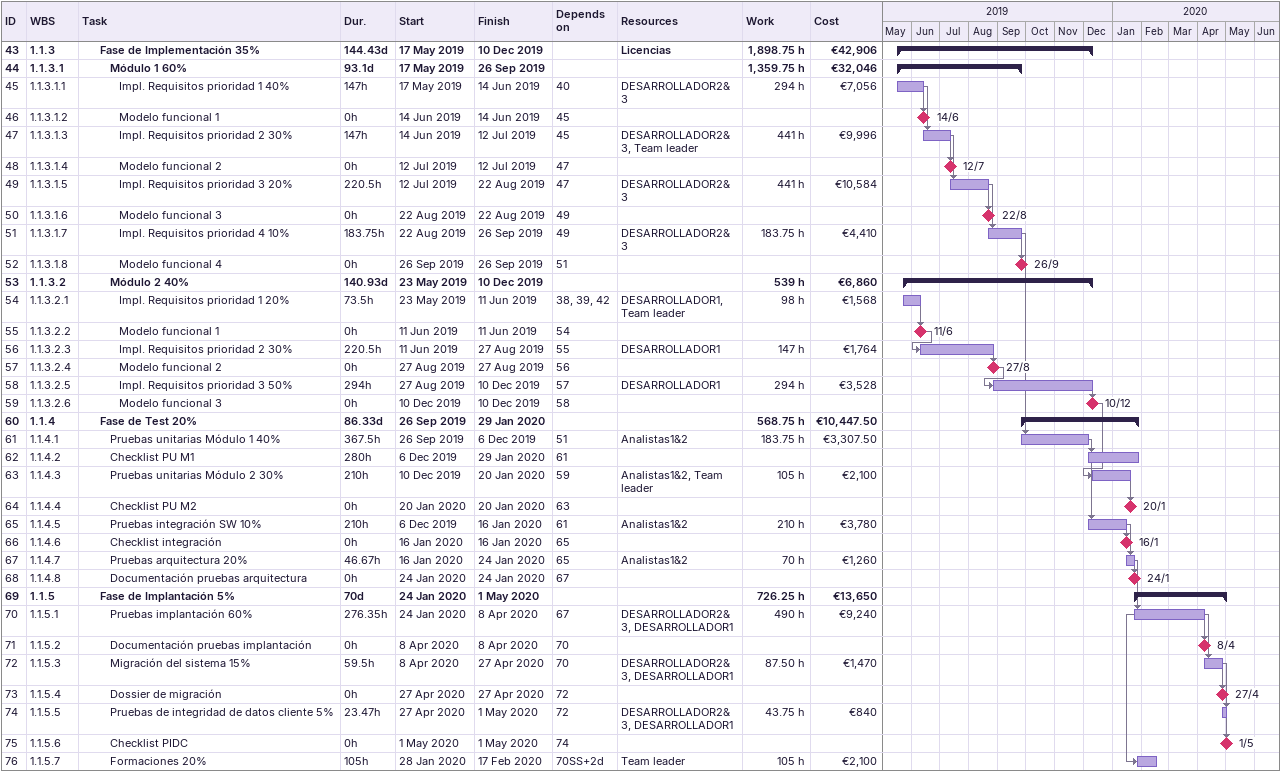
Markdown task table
| ID | WBS | Task | Duration | Start | Finish | Predecessors | Resources | Work (h) | Cost (€) |
|---|---|---|---|---|---|---|---|---|---|
| 43 | 1.1.3 | **Fase de Implementación 35%** | 144.43d | 2019-05-17 | 2019-12-10 |  | Licencias | 1898.75 | 42906 |
| 44 | 1.1.3.1 | **Módulo 1 60%** | 93.1d | 2019-05-17 | 2019-09-26 |  |  | 1359.75 | 32046 |
| 45 | 1.1.3.1.1 | Impl. Requisitos prioridad 1 40% | 147h | 2019-05-17 | 2019-06-14 | 40 | DESARROLLADOR2&3 | 294 | 7056 |
| 46 | 1.1.3.1.2 | Modelo funcional 1 | 0h | 2019-06-14 | 2019-06-14 | 45 |  |  |  |
| 47 | 1.1.3.1.3 | Impl. Requisitos prioridad 2 30% | 147h | 2019-06-14 | 2019-07-12 | 45 | DESARROLLADOR2&3, Team leader | 441 | 9996 |
| 48 | 1.1.3.1.4 | Modelo funcional 2 | 0h | 2019-07-12 | 2019-07-12 | 47 |  |  |  |
| 49 | 1.1.3.1.5 | Impl. Requisitos prioridad 3 20% | 220.5h | 2019-07-12 | 2019-08-22 | 47 | DESARROLLADOR2&3 | 441 | 10584 |
| 50 | 1.1.3.1.6 | Modelo funcional 3 | 0h | 2019-08-22 | 2019-08-22 | 49 |  |  |  |
| 51 | 1.1.3.1.7 | Impl. Requisitos prioridad 4 10% | 183.75h | 2019-08-22 | 2019-09-26 | 49 | DESARROLLADOR2&3 | 183.75 | 4410 |
| 52 | 1.1.3.1.8 | Modelo funcional 4 | 0h | 2019-09-26 | 2019-09-26 | 51 |  |  |  |
| 53 | 1.1.3.2 | **Módulo 2 40%** | 140.93d | 2019-05-23 | 2019-12-10 |  |  | 539 | 6860 |
| 54 | 1.1.3.2.1 | Impl. Requisitos prioridad 1 20% | 73.5h | 2019-05-23 | 2019-06-11 | 38, 39, 42 | DESARROLLADOR1, Team leader | 98 | 1568 |
| 55 | 1.1.3.2.2 | Modelo funcional 1 | 0h | 2019-06-11 | 2019-06-11 | 54 |  |  |  |
| 56 | 1.1.3.2.3 | Impl. Requisitos prioridad 2 30% | 220.5h | 2019-06-11 | 2019-08-27 | 55 | DESARROLLADOR1 | 147 | 1764 |
| 57 | 1.1.3.2.4 | Modelo funcional 2 | 0h | 2019-08-27 | 2019-08-27 | 56 |  |  |  |
| 58 | 1.1.3.2.5 | Impl. Requisitos prioridad 3 50% | 294h | 2019-08-27 | 2019-12-10 | 57 | DESARROLLADOR1 | 294 | 3528 |
| 59 | 1.1.3.2.6 | Modelo funcional 3 | 0h | 2019-12-10 | 2019-12-10 | 58 |  |  |  |
| 60 | 1.1.4 | **Fase de Test 20%** | 86.33d | 2019-09-26 | 2020-01-29 |  |  | 568.75 | 10447.50 |
| 61 | 1.1.4.1 | Pruebas unitarias Módulo 1 40% | 367.5h | 2019-09-26 | 2019-12-06 | 51 | Analistas1&2 | 183.75 | 3307.50 |
| 62 | 1.1.4.2 | Checklist PU M1 | 280h | 2019-12-06 | 2020-01-29 | 61 |  |  |  |
| 63 | 1.1.4.3 | Pruebas unitarias Módulo 2 30% | 210h | 2019-12-10 | 2020-01-20 | 59 | Analistas1&2, Team leader | 105 | 2100 |
| 64 | 1.1.4.4 | Checklist PU M2 | 0h | 2020-01-20 | 2020-01-20 | 63 |  |  |  |
| 65 | 1.1.4.5 | Pruebas integración SW 10% | 210h | 2019-12-06 | 2020-01-16 | 61 | Analistas1&2 | 210 | 3780 |
| 66 | 1.1.4.6 | Checklist integración | 0h | 2020-01-16 | 2020-01-16 | 65 |  |  |  |
| 67 | 1.1.4.7 | Pruebas arquitectura 20% | 46.67h | 2020-01-16 | 2020-01-24 | 65 | Analistas1&2 | 70 | 1260 |
| 68 | 1.1.4.8 | Documentación pruebas arquitectura | 0h | 2020-01-24 | 2020-01-24 | 67 |  |  |  |
| 69 | 1.1.5 | **Fase de Implantación 5%** | 70d | 2020-01-24 | 2020-05-01 |  |  | 726.25 | 13650 |
| 70 | 1.1.5.1 | Pruebas implantación 60% | 276.35h | 2020-01-24 | 2020-04-08 | 67 | DESARROLLADOR2&3, DESARROLLADOR1 | 490 | 9240 |
| 71 | 1.1.5.2 | Documentación pruebas implantación | 0h | 2020-04-08 | 2020-04-08 | 70 |  |  |  |
| 72 | 1.1.5.3 | Migración del sistema 15% | 59.5h | 2020-04-08 | 2020-04-27 | 70 | DESARROLLADOR2&3, DESARROLLADOR1 | 87.50 | 1470 |
| 73 | 1.1.5.4 | Dossier de migración | 0h | 2020-04-27 | 2020-04-27 | 72 |  |  |  |
| 74 | 1.1.5.5 | Pruebas de integridad de datos cliente 5% | 23.47h | 2020-04-27 | 2020-05-01 | 72 | DESARROLLADOR2&3, DESARROLLADOR1 | 43.75 | 840 |
| 75 | 1.1.5.6 | Checklist PIDC | 0h | 2020-05-01 | 2020-05-01 | 74 |  |  |  |
| 76 | 1.1.5.7 | Formaciones 20% | 105h | 2020-01-28 | 2020-02-17 | 70SS+2d | Team leader | 105 | 2100 |
